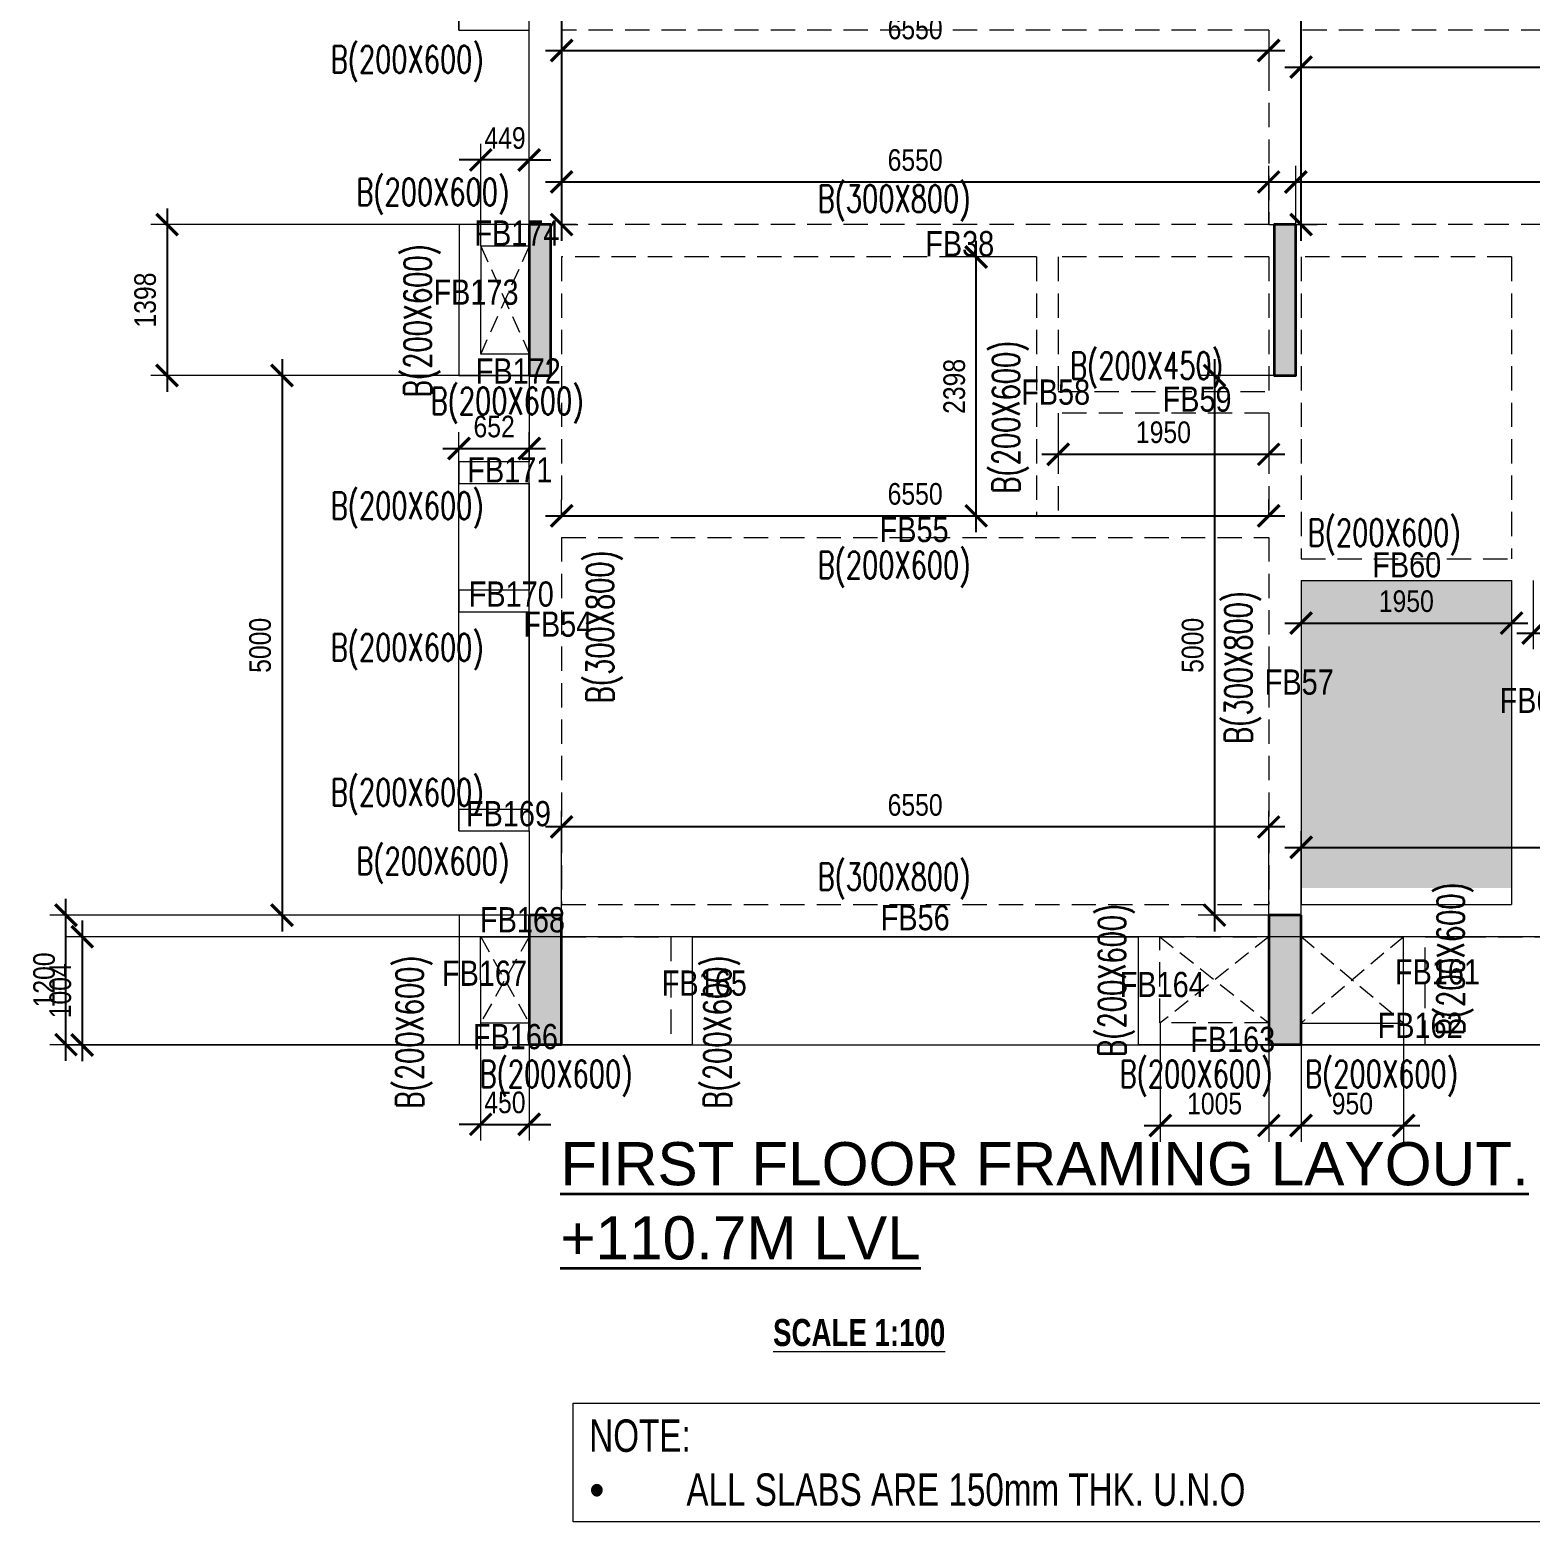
# Model space of a CAD drawing. Header units: millimetres. Extents: x -29 to 59187, y -34 to 22805.
# Drawn here: x -29 to 13875, y -34 to 13789 of the extents above; entities that cross this region are included whole.
import ezdxf

# ---------------------------------------------------------------- set-up
doc = ezdxf.new("R2010")
doc.units = ezdxf.units.MM
doc.linetypes.add('DASHED', pattern=[0.75, 0.5, -0.25])
doc.linetypes.add('HIDDEN', pattern=[9.525, 6.35, -3.175])
doc.layers.get('Defpoints').update_dxf_attribs({"color": 1})
for name, color, linetype, lineweight in [('G-ANNO-TEXT', 7, 'Continuous', 18), ('S-BEAM-IDEN', 2, 'Continuous', 9), ('S-COL HATCH', 8, 'Continuous', 35), ('S-COLS', 6, 'Continuous', 35), ('S-HEADING', 8, 'Continuous', 35), ('S-SUNKEN HATCH', 9, 'Continuous', 35), ('S_FRAMES', 4, 'Continuous', 9), ('STR-CUTOUT', 1, 'Continuous', 13)]:
    doc.layers.add(name, color=color, linetype=linetype, lineweight=lineweight)
doc.styles.add('Dim.s & Anno.(Misc.)', font='ARIALN.TTF')
doc.styles.add('ROMANS', font='romans.shx', dxfattribs={"width": 0.75})
doc.styles.add('SOBHA', font='swisscl.ttf', dxfattribs={"height": 200})
doc.styles.get("Standard").update_dxf_attribs({"font": 'arial.ttf'})
doc.styles.add('Swis721 LtCn BT_2', font='swisscl.ttf', dxfattribs={"height": 244.992296})
doc.dimstyles.new('A-GFC-100', dxfattribs={"dimscale": 100, "dimtxt": 2, "dimasz": 2, "dimexe": 1.5, "dimexo": 0, "dimgap": 1, "dimtad": 1, "dimdec": 0, "dimdsep": 46, "dimtxsty": 'Dim.s & Anno.(Misc.)', "dimblk": 'ARCHTICK', "dimcen": 0, "dimdle": 1.5, "dimclrd": 256, "dimclre": 8, "dimclrt": 6, "dimazin": 2, "dimtfac": 1, "dimtdec": 0, "dimtix": 1, "dimtmove": 2, "dimatfit": 3, "dimfxl": 1, "dimtolj": 1, "dimlwd": -1, "dimlwe": 9, "dimarcsym": 0})

# ---------------------------------------------------------------- blocks, each defined once
blk = doc.blocks.new('A$C3ea4a2f9')
at = {"layer": 'S-COL HATCH'}
h = blk.add_hatch(color=8, dxfattribs=at)
h.dxf.hatch_style = 1
h.paths.add_polyline_path([(200, 7600), (0, 7600), (0, 6200), (200, 6200)])
h = blk.add_hatch(color=8, dxfattribs=at)
h.dxf.hatch_style = 1
h.paths.add_polyline_path([(7101, 7600), (6901, 7600), (6901, 6200), (7101, 6200)])
h = blk.add_hatch(color=8, dxfattribs=at)
h.dxf.hatch_style = 1
h.paths.add_polyline_path([(300, 1200), (0, 1200), (0, 0), (300, 0)])
h = blk.add_hatch(color=8, dxfattribs=at)
h.dxf.hatch_style = 1
h.paths.add_polyline_path([(7151, 1200), (6851, 1200), (6851, 0), (7151, 0)])
at = {"layer": 'S-COLS'}
for points in [[(200, 7600), (0, 7600), (0, 6200), (200, 6200)], [(7101, 7600), (6901, 7600), (6901, 6200), (7101, 6200)], [(300, 1200), (0, 1200), (0, 0), (300, 0)], [(7151, 1200), (6851, 1200), (6851, 0), (7151, 0)]]:
    blk.add_lwpolyline(points, close=True, dxfattribs=at)
blk = doc.blocks.new('COLUMNS FROM LGF')
blk.add_blockref('A$C3ea4a2f9', (715961, -21291))
blk = doc.blocks.new('_ArchTick')
at = {"color": 0, "linetype": 'ByBlock', "const_width": 0.15}
blk.add_lwpolyline([(-0.5, -0.5), (0.5, 0.5)], dxfattribs=at)
blk = doc.blocks.new('*D193')
at = {"transparency": 16777216}
blk.add_line((4895, 20339), (4895, 11836), dxfattribs=at)
at = {"color": 8, "lineweight": 9, "transparency": 16777216}
for p, q in [((4895, 20189), (5045, 20189)), ((4895, 11986), (5045, 11986))]:
    blk.add_line(p, q, dxfattribs=at)
at = {"layer": 'Defpoints', "color": 0, "transparency": 16777216}
for p in [(4895, 20189), (4895, 11986), (4895, 11986)]:
    blk.add_point(p, dxfattribs=at)
at = {"transparency": 16777216, "xscale": 200, "yscale": 200, "zscale": 200}
for p, rotation in [((4895, 20189), 90), ((4895, 11986), 270)]:
    blk.add_blockref('_ArchTick', p, dxfattribs=dict(at, rotation=rotation))
at = {"color": 6, "transparency": 16777216, "insert": (4693, 16087), "char_height": 200, "attachment_point": 5, "rotation": 90, "style": 'Dim.s & Anno.(Misc.)'}
blk.add_mtext('\\A1;8202', dxfattribs=at)
blk = doc.blocks.new('*D149')
at = {"transparency": 16777216}
blk.add_line((11745, 11836), (11745, 20339), dxfattribs=at)
at = {"color": 8, "lineweight": 9, "transparency": 16777216}
for p, q in [((11446, 20189), (11895, 20189)), ((11445, 11986), (11895, 11986))]:
    blk.add_line(p, q, dxfattribs=at)
at = {"layer": 'Defpoints', "color": 0, "transparency": 16777216}
for p in [(11446, 20189), (11745, 20189), (11445, 11986)]:
    blk.add_point(p, dxfattribs=at)
at = {"transparency": 16777216, "xscale": 200, "yscale": 200, "zscale": 200}
for p, rotation in [((11745, 20189), 90), ((11745, 11986), 270)]:
    blk.add_blockref('_ArchTick', p, dxfattribs=dict(at, rotation=rotation))
at = {"color": 6, "transparency": 16777216, "insert": (11543, 16087), "char_height": 200, "attachment_point": 5, "rotation": 90, "style": 'Dim.s & Anno.(Misc.)'}
blk.add_mtext('\\A1;8202', dxfattribs=at)
blk = doc.blocks.new('*D151')
at = {"color": 8, "lineweight": 9, "transparency": 16777216}
for p, q in [((4895, 13788), (4895, 13449)), ((11445, 13788), (11445, 13449))]:
    blk.add_line(p, q, dxfattribs=at)
at = {"transparency": 16777216}
blk.add_line((4745, 13599), (11595, 13599), dxfattribs=at)
at = {"layer": 'Defpoints', "color": 0, "transparency": 16777216}
for p in [(4895, 13788), (11445, 13788), (11445, 13599)]:
    blk.add_point(p, dxfattribs=at)
at = {"transparency": 16777216, "xscale": 200, "yscale": 200, "zscale": 200, "rotation": 180}
blk.add_blockref('_ArchTick', (4895, 13599), dxfattribs=at)
at = {"transparency": 16777216, "xscale": 200, "yscale": 200, "zscale": 200}
blk.add_blockref('_ArchTick', (11445, 13599), dxfattribs=at)
at = {"color": 6, "transparency": 16777216, "insert": (8170, 13802), "char_height": 200, "attachment_point": 5, "style": 'Dim.s & Anno.(Misc.)'}
blk.add_mtext('\\A1;6550', dxfattribs=at)
blk = doc.blocks.new('*D152')
at = {"color": 8, "lineweight": 9, "transparency": 16777216}
for p, q in [((11745, 13788), (11745, 13296)), ((18395, 13788), (18395, 13296))]:
    blk.add_line(p, q, dxfattribs=at)
at = {"transparency": 16777216}
blk.add_line((11595, 13446), (18545, 13446), dxfattribs=at)
at = {"layer": 'Defpoints', "color": 0, "transparency": 16777216}
for p in [(11745, 13788), (18395, 13788), (18395, 13446)]:
    blk.add_point(p, dxfattribs=at)
at = {"transparency": 16777216, "xscale": 200, "yscale": 200, "zscale": 200, "rotation": 180}
blk.add_blockref('_ArchTick', (11745, 13446), dxfattribs=at)
at = {"transparency": 16777216, "xscale": 200, "yscale": 200, "zscale": 200}
blk.add_blockref('_ArchTick', (18395, 13446), dxfattribs=at)
at = {"color": 6, "transparency": 16777216, "insert": (15070, 13648), "char_height": 200, "attachment_point": 5, "style": 'Dim.s & Anno.(Misc.)'}
blk.add_mtext('\\A1;6650', dxfattribs=at)
blk = doc.blocks.new('*D143')
at = {"color": 8, "lineweight": 9, "transparency": 16777216}
for p, q in [((4895, 11986), (4895, 12531)), ((11445, 11986), (11445, 12531))]:
    blk.add_line(p, q, dxfattribs=at)
at = {"transparency": 16777216}
blk.add_line((4745, 12381), (11595, 12381), dxfattribs=at)
at = {"layer": 'Defpoints', "color": 0, "transparency": 16777216}
for p in [(11445, 12381), (4895, 11986), (11445, 11986)]:
    blk.add_point(p, dxfattribs=at)
at = {"transparency": 16777216, "xscale": 200, "yscale": 200, "zscale": 200, "rotation": 180}
blk.add_blockref('_ArchTick', (4895, 12381), dxfattribs=at)
at = {"transparency": 16777216, "xscale": 200, "yscale": 200, "zscale": 200}
blk.add_blockref('_ArchTick', (11445, 12381), dxfattribs=at)
at = {"color": 6, "transparency": 16777216, "insert": (8170, 12583), "char_height": 200, "attachment_point": 5, "style": 'Dim.s & Anno.(Misc.)'}
blk.add_mtext('\\A1;6550', dxfattribs=at)
blk = doc.blocks.new('*D144')
at = {"color": 8, "lineweight": 9, "transparency": 16777216}
for p, q in [((11696, 11986), (11696, 12531)), ((18395, 11986), (18395, 12531))]:
    blk.add_line(p, q, dxfattribs=at)
at = {"transparency": 16777216}
blk.add_line((11546, 12381), (18545, 12381), dxfattribs=at)
at = {"layer": 'Defpoints', "color": 0, "transparency": 16777216}
for p in [(18395, 12381), (11696, 11986), (18395, 11986)]:
    blk.add_point(p, dxfattribs=at)
at = {"transparency": 16777216, "xscale": 200, "yscale": 200, "zscale": 200, "rotation": 180}
blk.add_blockref('_ArchTick', (11696, 12381), dxfattribs=at)
at = {"transparency": 16777216, "xscale": 200, "yscale": 200, "zscale": 200}
blk.add_blockref('_ArchTick', (18395, 12381), dxfattribs=at)
at = {"color": 6, "transparency": 16777216, "insert": (15046, 12583), "char_height": 200, "attachment_point": 5, "style": 'Dim.s & Anno.(Misc.)'}
blk.add_mtext('\\A1;6699', dxfattribs=at)
blk = doc.blocks.new('*D183')
at = {"transparency": 16777216}
blk.add_line((2305, 10738), (2305, 5438), dxfattribs=at)
at = {"color": 8, "lineweight": 9, "transparency": 16777216}
for p, q in [((4595, 10588), (2155, 10588)), ((4595, 5588), (2155, 5588))]:
    blk.add_line(p, q, dxfattribs=at)
at = {"layer": 'Defpoints', "color": 0, "transparency": 16777216}
for p in [(4595, 10588), (2305, 5588), (4595, 5588)]:
    blk.add_point(p, dxfattribs=at)
at = {"transparency": 16777216, "xscale": 200, "yscale": 200, "zscale": 200}
for p, rotation in [((2305, 10588), 90), ((2305, 5588), 270)]:
    blk.add_blockref('_ArchTick', p, dxfattribs=dict(at, rotation=rotation))
at = {"color": 6, "transparency": 16777216, "insert": (2103, 8088), "char_height": 200, "attachment_point": 5, "rotation": 90, "style": 'Dim.s & Anno.(Misc.)'}
blk.add_mtext('\\A1;5000', dxfattribs=at)
blk = doc.blocks.new('*D184')
at = {"color": 8, "lineweight": 9, "transparency": 16777216}
for p, q in [((4895, 5388), (4895, 6555)), ((11445, 5388), (11445, 6555))]:
    blk.add_line(p, q, dxfattribs=at)
at = {"transparency": 16777216}
blk.add_line((11595, 6405), (4745, 6405), dxfattribs=at)
at = {"layer": 'Defpoints', "color": 0, "transparency": 16777216}
for p in [(4895, 6405), (4895, 5388), (11445, 5388)]:
    blk.add_point(p, dxfattribs=at)
at = {"transparency": 16777216, "xscale": 200, "yscale": 200, "zscale": 200, "rotation": 180}
blk.add_blockref('_ArchTick', (4895, 6405), dxfattribs=at)
at = {"transparency": 16777216, "xscale": 200, "yscale": 200, "zscale": 200}
blk.add_blockref('_ArchTick', (11445, 6405), dxfattribs=at)
at = {"color": 6, "transparency": 16777216, "insert": (8170, 6608), "char_height": 200, "attachment_point": 5, "style": 'Dim.s & Anno.(Misc.)'}
blk.add_mtext('\\A1;6550', dxfattribs=at)
blk = doc.blocks.new('*D185')
at = {"transparency": 16777216}
blk.add_line((10943, 10738), (10943, 5438), dxfattribs=at)
at = {"color": 8, "lineweight": 9, "transparency": 16777216}
for p, q in [((11496, 10588), (10793, 10588)), ((11446, 5588), (10793, 5588))]:
    blk.add_line(p, q, dxfattribs=at)
at = {"layer": 'Defpoints', "color": 0, "transparency": 16777216}
for p in [(11496, 10588), (10943, 5588), (11446, 5588)]:
    blk.add_point(p, dxfattribs=at)
at = {"transparency": 16777216, "xscale": 200, "yscale": 200, "zscale": 200}
for p, rotation in [((10943, 10588), 90), ((10943, 5588), 270)]:
    blk.add_blockref('_ArchTick', p, dxfattribs=dict(at, rotation=rotation))
at = {"color": 6, "transparency": 16777216, "insert": (10741, 8088), "char_height": 200, "attachment_point": 5, "rotation": 90, "style": 'Dim.s & Anno.(Misc.)'}
blk.add_mtext('\\A1;5000', dxfattribs=at)
blk = doc.blocks.new('*D239')
at = {"color": 8, "lineweight": 9, "transparency": 16777216}
for p, q in [((4895, 9288), (4895, 9438)), ((11445, 9288), (11445, 9438))]:
    blk.add_line(p, q, dxfattribs=at)
at = {"transparency": 16777216}
blk.add_line((4745, 9288), (11595, 9288), dxfattribs=at)
at = {"layer": 'Defpoints', "color": 0, "transparency": 16777216}
for p in [(4895, 9288), (11445, 9288), (11445, 9288)]:
    blk.add_point(p, dxfattribs=at)
at = {"transparency": 16777216, "xscale": 200, "yscale": 200, "zscale": 200, "rotation": 180}
blk.add_blockref('_ArchTick', (4895, 9288), dxfattribs=at)
at = {"transparency": 16777216, "xscale": 200, "yscale": 200, "zscale": 200}
blk.add_blockref('_ArchTick', (11445, 9288), dxfattribs=at)
at = {"color": 6, "transparency": 16777216, "insert": (8170, 9490), "char_height": 200, "attachment_point": 5, "style": 'Dim.s & Anno.(Misc.)'}
blk.add_mtext('\\A1;6550', dxfattribs=at)
blk = doc.blocks.new('*D240')
at = {"transparency": 16777216}
blk.add_line((8735, 9138), (8735, 11836), dxfattribs=at)
at = {"color": 8, "lineweight": 9, "transparency": 16777216}
for p, q in [((9295, 11686), (8585, 11686)), ((9295, 9288), (8585, 9288))]:
    blk.add_line(p, q, dxfattribs=at)
at = {"layer": 'Defpoints', "color": 0, "transparency": 16777216}
for p in [(8735, 11686), (9295, 11686), (9295, 9288)]:
    blk.add_point(p, dxfattribs=at)
at = {"transparency": 16777216, "xscale": 200, "yscale": 200, "zscale": 200}
for p, rotation in [((8735, 11686), 90), ((8735, 9288), 270)]:
    blk.add_blockref('_ArchTick', p, dxfattribs=dict(at, rotation=rotation))
at = {"color": 6, "transparency": 16777216, "insert": (8533, 10487), "char_height": 200, "attachment_point": 5, "rotation": 90, "style": 'Dim.s & Anno.(Misc.)'}
blk.add_mtext('\\A1;2398', dxfattribs=at)
blk = doc.blocks.new('*D241')
at = {"color": 8, "lineweight": 9, "transparency": 16777216}
for p, q in [((9495, 10238), (9495, 9708)), ((11445, 10238), (11445, 9708))]:
    blk.add_line(p, q, dxfattribs=at)
at = {"transparency": 16777216}
blk.add_line((9345, 9858), (11595, 9858), dxfattribs=at)
at = {"layer": 'Defpoints', "color": 0, "transparency": 16777216}
for p in [(9495, 10238), (11445, 10238), (11445, 9858)]:
    blk.add_point(p, dxfattribs=at)
at = {"transparency": 16777216, "xscale": 200, "yscale": 200, "zscale": 200, "rotation": 180}
blk.add_blockref('_ArchTick', (9495, 9858), dxfattribs=at)
at = {"transparency": 16777216, "xscale": 200, "yscale": 200, "zscale": 200}
blk.add_blockref('_ArchTick', (11445, 9858), dxfattribs=at)
at = {"color": 6, "transparency": 16777216, "insert": (10470, 10061), "char_height": 200, "attachment_point": 5, "style": 'Dim.s & Anno.(Misc.)'}
blk.add_mtext('\\A1;1950', dxfattribs=at)
blk = doc.blocks.new('*D242')
at = {"color": 8, "lineweight": 9, "transparency": 16777216}
for p, q in [((11745, 8688), (11745, 8144)), ((13695, 8688), (13695, 8144))]:
    blk.add_line(p, q, dxfattribs=at)
at = {"transparency": 16777216}
blk.add_line((11595, 8294), (13845, 8294), dxfattribs=at)
at = {"layer": 'Defpoints', "color": 0, "transparency": 16777216}
for p in [(11745, 8688), (13695, 8688), (13695, 8294)]:
    blk.add_point(p, dxfattribs=at)
at = {"transparency": 16777216, "xscale": 200, "yscale": 200, "zscale": 200, "rotation": 180}
blk.add_blockref('_ArchTick', (11745, 8294), dxfattribs=at)
at = {"transparency": 16777216, "xscale": 200, "yscale": 200, "zscale": 200}
blk.add_blockref('_ArchTick', (13695, 8294), dxfattribs=at)
at = {"color": 6, "transparency": 16777216, "insert": (12720, 8496), "char_height": 200, "attachment_point": 5, "style": 'Dim.s & Anno.(Misc.)'}
blk.add_mtext('\\A1;1950', dxfattribs=at)
blk = doc.blocks.new('*D243')
at = {"color": 8, "lineweight": 9, "transparency": 16777216}
for p, q in [((13895, 8688), (13895, 8052)), ((18395, 8688), (18395, 8052))]:
    blk.add_line(p, q, dxfattribs=at)
at = {"transparency": 16777216}
blk.add_line((13745, 8202), (18545, 8202), dxfattribs=at)
at = {"layer": 'Defpoints', "color": 0, "transparency": 16777216}
for p in [(13895, 8688), (18395, 8688), (18395, 8202)]:
    blk.add_point(p, dxfattribs=at)
at = {"transparency": 16777216, "xscale": 200, "yscale": 200, "zscale": 200, "rotation": 180}
blk.add_blockref('_ArchTick', (13895, 8202), dxfattribs=at)
at = {"transparency": 16777216, "xscale": 200, "yscale": 200, "zscale": 200}
blk.add_blockref('_ArchTick', (18395, 8202), dxfattribs=at)
at = {"color": 6, "transparency": 16777216, "insert": (16145, 8404), "char_height": 200, "attachment_point": 5, "style": 'Dim.s & Anno.(Misc.)'}
blk.add_mtext('\\A1;4500', dxfattribs=at)
blk = doc.blocks.new('*D245')
at = {"color": 8, "lineweight": 9, "transparency": 16777216}
for p, q in [((11746, 5588), (11746, 6366)), ((18396, 5588), (18396, 6366))]:
    blk.add_line(p, q, dxfattribs=at)
at = {"transparency": 16777216}
blk.add_line((11596, 6216), (18546, 6216), dxfattribs=at)
at = {"layer": 'Defpoints', "color": 0, "transparency": 16777216}
for p in [(18396, 6216), (11746, 5588), (18396, 5588)]:
    blk.add_point(p, dxfattribs=at)
at = {"transparency": 16777216, "xscale": 200, "yscale": 200, "zscale": 200, "rotation": 180}
blk.add_blockref('_ArchTick', (11746, 6216), dxfattribs=at)
at = {"transparency": 16777216, "xscale": 200, "yscale": 200, "zscale": 200}
blk.add_blockref('_ArchTick', (18396, 6216), dxfattribs=at)
at = {"color": 6, "transparency": 16777216, "insert": (15071, 6418), "char_height": 200, "attachment_point": 5, "style": 'Dim.s & Anno.(Misc.)'}
blk.add_mtext('\\A1;6650', dxfattribs=at)
blk = doc.blocks.new('*D228')
at = {"transparency": 16777216}
blk.add_line((454, 5538), (454, 4235), dxfattribs=at)
at = {"color": 8, "lineweight": 9, "transparency": 16777216}
for p, q in [((21472, 5388), (304, 5388)), ((21472, 4385), (304, 4385))]:
    blk.add_line(p, q, dxfattribs=at)
at = {"layer": 'Defpoints', "color": 0, "transparency": 16777216}
for p in [(21472, 5388), (454, 4385), (21472, 4385)]:
    blk.add_point(p, dxfattribs=at)
at = {"transparency": 16777216, "xscale": 200, "yscale": 200, "zscale": 200}
for p, rotation in [((454, 5388), 90), ((454, 4385), 270)]:
    blk.add_blockref('_ArchTick', p, dxfattribs=dict(at, rotation=rotation))
at = {"color": 6, "transparency": 16777216, "insert": (252, 4887), "char_height": 200, "attachment_point": 5, "rotation": 90, "style": 'Dim.s & Anno.(Misc.)'}
blk.add_mtext('\\A1;1004', dxfattribs=at)
blk = doc.blocks.new('*D231')
at = {"color": 8, "lineweight": 9, "transparency": 16777216}
for p, q in [((11745, 4588), (11745, 3489)), ((12695, 4589), (12695, 3489))]:
    blk.add_line(p, q, dxfattribs=at)
at = {"transparency": 16777216}
blk.add_line((11595, 3639), (12845, 3639), dxfattribs=at)
at = {"layer": 'Defpoints', "color": 0, "transparency": 16777216}
for p in [(11745, 4588), (12695, 4589), (12695, 3639)]:
    blk.add_point(p, dxfattribs=at)
at = {"transparency": 16777216, "xscale": 200, "yscale": 200, "zscale": 200, "rotation": 180}
blk.add_blockref('_ArchTick', (11745, 3639), dxfattribs=at)
at = {"transparency": 16777216, "xscale": 200, "yscale": 200, "zscale": 200}
blk.add_blockref('_ArchTick', (12695, 3639), dxfattribs=at)
at = {"color": 6, "transparency": 16777216, "insert": (12220, 3841), "char_height": 200, "attachment_point": 5, "style": 'Dim.s & Anno.(Misc.)'}
blk.add_mtext('\\A1;950', dxfattribs=at)
blk = doc.blocks.new('*D232')
at = {"color": 8, "lineweight": 9, "transparency": 16777216}
for p, q in [((10441, 4590), (10441, 3489)), ((11446, 4590), (11446, 3489))]:
    blk.add_line(p, q, dxfattribs=at)
at = {"transparency": 16777216}
blk.add_line((10291, 3639), (11596, 3639), dxfattribs=at)
at = {"layer": 'Defpoints', "color": 0, "transparency": 16777216}
for p in [(10441, 4590), (11446, 4590), (11446, 3639)]:
    blk.add_point(p, dxfattribs=at)
at = {"transparency": 16777216, "xscale": 200, "yscale": 200, "zscale": 200, "rotation": 180}
blk.add_blockref('_ArchTick', (10441, 3639), dxfattribs=at)
at = {"transparency": 16777216, "xscale": 200, "yscale": 200, "zscale": 200}
blk.add_blockref('_ArchTick', (11446, 3639), dxfattribs=at)
at = {"color": 6, "transparency": 16777216, "insert": (10944, 3841), "char_height": 200, "attachment_point": 5, "style": 'Dim.s & Anno.(Misc.)'}
blk.add_mtext('\\A1;1005', dxfattribs=at)
blk = doc.blocks.new('*D233')
at = {"color": 8, "lineweight": 9, "transparency": 16777216}
for p, q in [((4145, 4588), (4145, 3500)), ((4595, 4588), (4595, 3500))]:
    blk.add_line(p, q, dxfattribs=at)
at = {"transparency": 16777216}
for p, q in [((4145, 3650), (3945, 3650)), ((4145, 3650), (4595, 3650)), ((4595, 3650), (4795, 3650))]:
    blk.add_line(p, q, dxfattribs=at)
at = {"layer": 'Defpoints', "color": 0, "transparency": 16777216}
for p in [(4145, 4588), (4595, 4588), (4595, 3650)]:
    blk.add_point(p, dxfattribs=at)
at = {"transparency": 16777216, "xscale": 200, "yscale": 200, "zscale": 200}
blk.add_blockref('_ArchTick', (4145, 3650), dxfattribs=at)
at = {"transparency": 16777216, "xscale": 200, "yscale": 200, "zscale": 200, "rotation": 180}
blk.add_blockref('_ArchTick', (4595, 3650), dxfattribs=at)
at = {"color": 6, "transparency": 16777216, "insert": (4370, 3852), "char_height": 200, "attachment_point": 5, "style": 'Dim.s & Anno.(Misc.)'}
blk.add_mtext('\\A1;450', dxfattribs=at)
blk = doc.blocks.new('*D234')
at = {"transparency": 16777216}
blk.add_line((304, 4238), (304, 5738), dxfattribs=at)
at = {"color": 8, "lineweight": 9, "transparency": 16777216}
for p, q in [((3947, 5588), (154, 5588)), ((3947, 4388), (154, 4388))]:
    blk.add_line(p, q, dxfattribs=at)
at = {"layer": 'Defpoints', "color": 0, "transparency": 16777216}
for p in [(304, 5588), (3947, 5588), (3947, 4388)]:
    blk.add_point(p, dxfattribs=at)
at = {"transparency": 16777216, "xscale": 200, "yscale": 200, "zscale": 200}
for p, rotation in [((304, 5588), 90), ((304, 4388), 270)]:
    blk.add_blockref('_ArchTick', p, dxfattribs=dict(at, rotation=rotation))
at = {"color": 6, "transparency": 16777216, "insert": (102, 4988), "char_height": 200, "attachment_point": 5, "rotation": 90, "style": 'Dim.s & Anno.(Misc.)'}
blk.add_mtext('\\A1;1200', dxfattribs=at)
blk = doc.blocks.new('*D235')
at = {"color": 8, "lineweight": 9, "transparency": 16777216}
for p, q in [((3944, 6368), (3944, 10062)), ((4596, 6368), (4596, 10062))]:
    blk.add_line(p, q, dxfattribs=at)
at = {"transparency": 16777216}
blk.add_line((3794, 9912), (4746, 9912), dxfattribs=at)
at = {"layer": 'Defpoints', "color": 0, "transparency": 16777216}
for p in [(4596, 9912), (3944, 6368), (4596, 6368)]:
    blk.add_point(p, dxfattribs=at)
at = {"transparency": 16777216, "xscale": 200, "yscale": 200, "zscale": 200, "rotation": 180}
blk.add_blockref('_ArchTick', (3944, 9912), dxfattribs=at)
at = {"transparency": 16777216, "xscale": 200, "yscale": 200, "zscale": 200}
blk.add_blockref('_ArchTick', (4596, 9912), dxfattribs=at)
at = {"color": 6, "transparency": 16777216, "insert": (4270, 10114), "char_height": 200, "attachment_point": 5, "style": 'Dim.s & Anno.(Misc.)'}
blk.add_mtext('\\A1;652', dxfattribs=at)
blk = doc.blocks.new('*D236')
at = {"transparency": 16777216}
blk.add_line((1240, 12136), (1240, 10438), dxfattribs=at)
at = {"color": 8, "lineweight": 9, "transparency": 16777216}
for p, q in [((3946, 11986), (1090, 11986)), ((3945, 10588), (1090, 10588))]:
    blk.add_line(p, q, dxfattribs=at)
at = {"layer": 'Defpoints', "color": 0, "transparency": 16777216}
for p in [(3946, 11986), (1240, 10588), (3945, 10588)]:
    blk.add_point(p, dxfattribs=at)
at = {"transparency": 16777216, "xscale": 200, "yscale": 200, "zscale": 200}
for p, rotation in [((1240, 11986), 90), ((1240, 10588), 270)]:
    blk.add_blockref('_ArchTick', p, dxfattribs=dict(at, rotation=rotation))
at = {"color": 6, "transparency": 16777216, "insert": (1038, 11287), "char_height": 200, "attachment_point": 5, "rotation": 90, "style": 'Dim.s & Anno.(Misc.)'}
blk.add_mtext('\\A1;1398', dxfattribs=at)
blk = doc.blocks.new('*D237')
at = {"color": 8, "lineweight": 9, "transparency": 16777216}
for p, q in [((4146, 11786), (4146, 12735)), ((4595, 11786), (4595, 12735))]:
    blk.add_line(p, q, dxfattribs=at)
at = {"transparency": 16777216}
for p, q in [((4146, 12585), (3946, 12585)), ((4595, 12585), (4146, 12585)), ((4595, 12585), (4795, 12585))]:
    blk.add_line(p, q, dxfattribs=at)
at = {"layer": 'Defpoints', "color": 0, "transparency": 16777216}
for p in [(4146, 12585), (4146, 11786), (4595, 11786)]:
    blk.add_point(p, dxfattribs=at)
at = {"transparency": 16777216, "xscale": 200, "yscale": 200, "zscale": 200}
blk.add_blockref('_ArchTick', (4146, 12585), dxfattribs=at)
at = {"transparency": 16777216, "xscale": 200, "yscale": 200, "zscale": 200, "rotation": 180}
blk.add_blockref('_ArchTick', (4595, 12585), dxfattribs=at)
at = {"color": 6, "transparency": 16777216, "insert": (4371, 12787), "char_height": 200, "attachment_point": 5, "style": 'Dim.s & Anno.(Misc.)'}
blk.add_mtext('\\A1;449', dxfattribs=at)
blk = doc.blocks.new('*D238')
at = {"color": 8, "lineweight": 9, "transparency": 16777216}
for p, q in [((3944, 13788), (3944, 19041)), ((4595, 13788), (4595, 19041))]:
    blk.add_line(p, q, dxfattribs=at)
at = {"transparency": 16777216}
blk.add_line((3794, 18891), (4745, 18891), dxfattribs=at)
at = {"layer": 'Defpoints', "color": 0, "transparency": 16777216}
for p in [(4595, 18891), (3944, 13788), (4595, 13788)]:
    blk.add_point(p, dxfattribs=at)
at = {"transparency": 16777216, "xscale": 200, "yscale": 200, "zscale": 200, "rotation": 180}
blk.add_blockref('_ArchTick', (3944, 18891), dxfattribs=at)
at = {"transparency": 16777216, "xscale": 200, "yscale": 200, "zscale": 200}
blk.add_blockref('_ArchTick', (4595, 18891), dxfattribs=at)
at = {"color": 6, "transparency": 16777216, "insert": (4270, 19093), "char_height": 200, "attachment_point": 5, "style": 'Dim.s & Anno.(Misc.)'}
blk.add_mtext('\\A1;651', dxfattribs=at)

msp = doc.modelspace()

# ---------------------------------------------------------------- hatches: boundary and pattern name
at = {"layer": 'S-SUNKEN HATCH'}
h = msp.add_hatch(dxfattribs=at)
h.set_pattern_fill('CROSS', color=256, scale=25)
h.set_pattern_definition([(0, (-612405.95, -78297.16), (158.75, 158.75), [79.375, -238.125]), (90, (-612366.26, -78336.84), (-158.75, 158.75), [79.375, -238.125])])
h.paths.add_polyline_path([(9496.5, 17090.5), (11446.5, 17090.5), (11446.5, 19940.4), (9496.5, 19940.4)])
h.paths.add_polyline_path([(11746.5, 17090.5), (13696.5, 17090.5), (13696.5, 19940.4), (11746.5, 19940.4), (11746.5, 19840.6)])
h.paths.add_polyline_path([(13696.5, 8690.5), (11746.5, 8690.5), (11746.5, 5740.4), (11746.5, 5740.4), (11746.5, 5840.5), (13696.5, 5840.5)])
h.paths.add_polyline_path([(20696.5, 19940.4), (18696.5, 19940.4), (18696.5, 17090.5), (20696.5, 17090.5)])
h.paths.add_polyline_path([(31471.4, 17090.5), (33371.5, 17090.5), (33371.5, 19940.4), (31471.4, 19940.4), (31471.4, 19840.6)])
h.paths.add_polyline_path([(33371.5, 8690.5), (31471.4, 8690.5), (31471.4, 5740.4), (31471.5, 5740.4), (31471.5, 5690.5), (33371.5, 5690.5)])
h.paths.add_polyline_path([(42971.5, 5690.5), (44921.5, 5690.5), (44921.5, 8690.5), (42971.5, 8690.5)])
h.paths.add_polyline_path([(44921.5, 19940.4), (42971.5, 19940.4), (42971.5, 17090.5), (44921.5, 17090.5)])
h.paths.add_polyline_path([(45221.5, 17090.5), (47171.5, 17090.5), (47171.5, 19940.4), (45221.5, 19940.4), (45221.5, 19840.5)])

# ---------------------------------------------------------------- linework, layer by layer
at = {"layer": 'S_FRAMES'}
for p, q in [((4595.3, 11986.2), (4595.3, 13788.2)), ((4595.3, 10988.2), (4595.3, 9788.3)), ((4595.3, 9588.3), (4595.3, 8598.3)), ((11745.3, 8688.3), (11745.3, 5688.3)), ((11745.3, 8688.3), (13695.4, 8688.3)), ((13695.4, 8688.3), (13695.4, 5688.3)), ((4595.3, 8398.3), (4595.3, 6568.2)), ((4595.3, 6368.2), (4595.4, 5588.4)), ((4595.3, 5588.4), (3945.3, 5587.7)), ((3946.6, 5588.3), (3946.6, 4388.4)), ((11745.3, 5688.3), (13695.4, 5688.3)), ((4895.3, 5388.3), (4895.3, 4388.4)), ((6106.4, 5388.3), (10236.4, 5388.3)), ((10236.4, 5388.3), (10236.4, 4388.5)), ((11745.3, 5388.3), (12695.3, 5388.3)), ((3946.6, 4388.4), (6106.4, 4388.4)), ((10236.4, 4388.5), (14281.9, 4388.5)), ((11745.3, 4388.4), (11745.3, 4388.5))]:
    msp.add_line(p, q, dxfattribs=at)
at = {"layer": 'S_FRAMES', "linetype": 'DASHED', "ltscale": 450}
for p, q in [((4895.3, 11986.2), (4895.3, 13788.3)), ((11445.3, 13788.3), (4895.3, 13788.3)), ((11445.3, 13788.3), (11445.3, 11986.2)), ((11745.3, 13788.3), (11745.3, 11986.2)), ((18395.3, 13788.3), (11745.3, 13788.3)), ((18395.3, 11986.2), (11745.3, 11986.2)), ((4895.3, 11686.2), (4895.3, 9288.3)), ((9295.3, 11686.2), (9295.3, 9288.3)), ((9495.3, 11686.2), (9495.3, 10438.4)), ((11745.3, 11686.2), (11745.3, 8888.3)), ((13695.4, 11686.2), (11745.3, 11686.2)), ((13695.4, 11686.2), (13695.4, 8888.3)), ((9495.3, 10438.4), (11445.3, 10438.4)), ((9495.3, 10238.4), (9495.3, 9288.3)), ((11445.3, 10238.4), (9495.3, 10238.4)), ((4895.3, 9288.3), (9295.3, 9288.3)), ((9495.3, 9288.3), (11445.3, 9288.3)), ((4895.3, 9088.3), (4895.3, 5688.3)), ((4895.3, 9088.3), (11445.3, 9088.3)), ((11745.3, 8888.3), (13695.4, 8888.3)), ((4895.3, 5688.3), (11445.3, 5688.3)), ((4895.3, 5388.3), (5906.4, 5388.3)), ((5906.4, 5388.3), (5906.4, 4384.7)), ((10436.4, 5388.3), (11445.3, 5388.3)), ((10436.4, 4589.9), (10436.4, 5388.3)), ((12895.3, 5388.3), (14081.9, 5388.3)), ((12895.3, 4388.5), (12895.3, 5388.3)), ((10436.4, 4384.7), (10436.4, 4388.5))]:
    msp.add_line(p, q, dxfattribs=at)
at = {"layer": 'S_FRAMES', "linetype": 'Continuous', "ltscale": 450}
for p, q in [((4595.3, 11786.2), (4595.3, 11188.2)), ((6106.4, 4388.4), (6106.4, 5388.3))]:
    msp.add_line(p, q, dxfattribs=at)
for points in [[(4596, 13988.2), (3944.5, 13988.2), (3944.5, 13788.2), (4596, 13788.2)], [(4595.3, 11786.2), (4145.8, 11786.2), (4145.2, 10788.5), (4595.5, 10788.5)], [(4596, 9788.3), (3944.5, 9788.3), (3944.5, 9588.3), (4596, 9588.3)], [(4596, 8598.3), (3944.5, 8598.3), (3944.5, 8398.3), (4596, 8398.3)], [(4596, 6568.2), (3944.5, 6568.2), (3944.5, 6368.2), (4596, 6368.2)], [(4595.3, 4588.4), (4145.7, 4588.4), (4144.9, 5388.3), (4595.3, 5388.3), (4595.3, 4588.4)]]:
    msp.add_lwpolyline(points, dxfattribs=at)
at = {"layer": 'S_FRAMES'}
for points in [[(4595.3, 11986.2), (3946.1, 11986.2), (3944.6, 10588.5), (4595.3, 10588.5)], [(11745.3, 5388.3), (11745.3, 4588.5), (12695.3, 4588.5), (12695.3, 5388.3)]]:
    msp.add_lwpolyline(points, dxfattribs=at)
at = {"layer": 'S_FRAMES', "linetype": 'DASHED', "ltscale": 450}
for points in [[(11445.3, 11986.2), (4895.3, 11986.2)], [(9295.3, 11686.2), (4895.3, 11686.2)], [(11445.3, 11686.2), (9495.3, 11686.2)], [(11445.3, 11686.2), (11445.3, 10438.4)], [(11445.3, 10238.4), (11445.3, 9288.3)], [(11445.3, 9088.3), (11445.3, 5688.3)], [(11446.1, 4589.9), (10436.4, 4589.9)]]:
    msp.add_lwpolyline(points, dxfattribs=at)
at = {"layer": 'STR-CUTOUT', "color": 1, "linetype": 'HIDDEN', "ltscale": 25}
for p, q in [((4595.4, 11786.2), (4145.5, 10788.5)), ((4146.4, 11786.2), (4594.2, 10792)), ((4594.2, 5388.3), (4145, 4588.3)), ((4145.4, 5388.3), (4594.2, 4588.4)), ((11445.4, 5388.3), (10436.5, 4586.4)), ((10436.5, 5388.3), (11446.2, 4589.9)), ((11744.5, 5390.4), (12695.4, 4588.5)), ((12695.4, 5388.3), (11744.5, 4588.5))]:
    msp.add_line(p, q, dxfattribs=at)

# ---------------------------------------------------------------- block references
at = {"layer": 'S-BEAM-IDEN'}
msp.add_blockref('COLUMNS FROM LGF', (-711365.9, 25679.5), dxfattribs=at)

# ---------------------------------------------------------------- texts
at = {"style": 'Dim.s & Anno.(Misc.)'}
for s, p in [('FB174', (4086.9, 11791.4)), ('FB38', (8263.4, 11692.6)), ('FB173', (3708.3, 11243.6)), ('FB172', (4099.9, 10513.2)), ('FB58', (9152, 10317.7)), ('FB59', (10461.9, 10252.3)), ('FB171', (4021.7, 9596.7)), ('FB55', (7840.9, 9044.3)), ('FB60', (12404.2, 8717.3)), ('FB170', (4034.6, 8446.5)), ('FB54', (4540, 8167.4)), ('FB57', (11408.7, 7631)), ('FB61', (13583.1, 7460.8)), ('FB169', (4008.5, 6411.9)), ('FB168', (4139.1, 5428.9)), ('FB56', (7851, 5448.1)), ('FB167', (3786.6, 4933.3)), ('FB161', (12614.2, 4946.4)), ('FB165', (5822.9, 4842)), ('FB164', (10065.1, 4828.9)), ('FB162', (12453.8, 4450.7)), ('FB166', (4073.8, 4346.4)), ('FB163', (10717.7, 4320.3))]:
    msp.add_text(s, height=233.43, dxfattribs=at).set_placement(p)
at = {"layer": 'G-ANNO-TEXT', "color": 1, "insert": (6854, 1846.4), "char_height": 250, "width": 4617, "attachment_point": 1, "line_spacing_factor": 0.971848, "style": 'Swis721 LtCn BT_2'}
msp.add_mtext('{\\fSwis721 LtCn BT|b1|i0|c0|p34;\\LSCALE 1:100}', dxfattribs=at)
at = {"layer": 'G-ANNO-TEXT', "color": 6, "insert": (5151.4, 513.8), "char_height": 300, "width": 10202.556, "attachment_point": 4, "style": 'SOBHA', "bg_fill": 16, "box_fill_scale": 1.5, "bg_fill_color": 256, "bg_fill_transparency": 0}
msp.add_mtext('NOTE: \\P\\pxi-3,l3,t3;{\\fSymbol|b0|i0|c2|p18;·^I}ALL SLABS ARE 150mm THK. U.N.O', dxfattribs=at)
at = {"layer": 'S-BEAM-IDEN', "color": 1, "style": 'ROMANS', "width": 0.7}
for p in [(2755.4, 13392.4), (2992.5, 12163.1), (3681.1, 10226.2), (2755.4, 9256.1), (11806, 9008), (7265.8, 8707.1), (2755.4, 7943.5), (2755.4, 6601.7), (2992.5, 5963.6), (4134, 3992.6), (10063.4, 3992.6), (11781.6, 3992.6)]:
    msp.add_text('B(200X600)', height=250, dxfattribs=at).set_placement(p)
at = {"layer": 'S-BEAM-IDEN', "color": 3, "style": 'ROMANS', "width": 0.7}
for s, p in [('B(300X800)', (7265.8, 12101.7)), ('B(200X450)', (9604.1, 10554.6)), ('B(300X800)', (7265.8, 5820.3))]:
    msp.add_text(s, height=250, dxfattribs=at).set_placement(p)
at = {"layer": 'S-BEAM-IDEN', "color": 1, "style": 'ROMANS', "width": 0.7}
for p in [(3685.3, 10388.4), (9135.8, 9494.9), (13257, 4476.9), (10119.8, 4277.1), (3611.3, 3798.2), (6461.6, 3798.2)]:
    msp.add_text('B(200X600)', height=250, rotation=90, dxfattribs=at).set_placement(p)
at = {"layer": 'S-BEAM-IDEN', "color": 3, "style": 'ROMANS', "width": 0.7}
for p in [(5375.6, 7552.4), (11289, 7175.3)]:
    msp.add_text('B(300X800)', height=250, rotation=90, dxfattribs=at).set_placement(p)
at = {"layer": 'S-HEADING', "color": 6}
for s, p in [('%%UFIRST FLOOR FRAMING LAYOUT.', (4882.8, 3085.6)), ('%%U+110.7M LVL', (4882.8, 2398.2))]:
    msp.add_text(s, height=400, rotation=359.99719, dxfattribs=at).set_placement(p)

# ---------------------------------------------------------------- dimensions: what is measured, and where the dimension line sits
for base, p1, p2, picture, middle in [((4895.3, 11986.2), (4895.2, 20188.6), (4895.3, 11986.2), '*D193', (4693.2, 16087.4)), ((11745.3, 20188.6), (11445.3, 11986.2), (11446.2, 20188.6), '*D149', (11543.2, 16087.4)), ((1240.2, 10588.5), (3946.1, 11986.2), (3944.6, 10588.5), '*D236', (1038.1, 11287.3)), ((8735.2, 11686.2), (9295.3, 9288.3), (9295.3, 11686.2), '*D240', (8533.1, 10487.2)), ((2304.7, 5588.4), (4595.3, 10588.4), (4595.4, 5588.4), '*D183', (2102.6, 8088.4)), ((10942.8, 5588.3), (11496.1, 10588.4), (11446.1, 5588.3), '*D185', (10740.7, 8088.3)), ((304.2, 5588.4), (3946.6, 4388.4), (3946.6, 5588.4), '*D234', (102, 4988.4)), ((454.2, 4384.7), (21472.4, 5388.3), (21472.4, 4384.7), '*D228', (252, 4886.5))]:
    dim = msp.add_linear_dim(base=base, p1=p1, p2=p2, angle=90, dimstyle='A-GFC-100')
    dim.commit()
    dim.dimension.update_dxf_attribs({"geometry": picture, "text_midpoint": middle})
for base, p1, p2, picture, middle in [((4595.3, 18891.3), (3944.5, 13788.2), (4595.3, 13788.2), '*D238', (4269.9, 19093.4)), ((11445.3, 13599.5), (4895.3, 13788.3), (11445.3, 13788.3), '*D151', (8170.3, 13801.6)), ((18395.3, 13445.6), (11745.3, 13788.3), (18395.3, 13788.3), '*D152', (15070.3, 13647.8)), ((4146.4, 12585.1), (4595.1, 11785.6), (4146.4, 11786.2), '*D237', (4370.8, 12787.2)), ((11445.3, 12380.6), (4895.3, 11986.2), (11445.3, 11986.2), '*D143', (8170.3, 12582.7)), ((18395.3, 12381.4), (11696.1, 11986.2), (18395.3, 11986.2), '*D144', (15045.7, 12583.5)), ((4596.0377, 9911.907), (3944.4776, 6368.1799), (4596.0377, 6368.1799), '*D235', (4270.2576, 10114.0216)), ((11445.3, 9858.4), (9495.3, 10238.4), (11445.3, 10238.4), '*D241', (10470.3, 10060.5)), ((11445.3, 9288.3), (4895.3, 9288.3), (11445.3, 9288.3), '*D239', (8170.3, 9490.4)), ((13695.4, 8293.8), (11745.3, 8688.3), (13695.4, 8688.3), '*D242', (12720.3, 8495.9)), ((18395.3, 8202.1), (13895.4, 8688.3), (18395.3, 8688.3), '*D243', (16145.3, 8404.2)), ((4895.3, 6405.4), (11445.3, 5388.3), (4895.3, 5388.3), '*D184', (8170.3, 6607.5)), ((18396.1, 6216), (11746.1, 5588.3), (18396.1, 5588.3), '*D245', (15071.1, 6418.1)), ((4595.3, 3650.1), (4145, 4588.3), (4595.3, 4588.4), '*D233', (4370.1, 3852.2)), ((11446.2, 3638.7), (10440.9, 4589.9), (11446.2, 4589.9), '*D232', (10943.5, 3840.8)), ((12695.3, 3638.7), (11745.3, 4588.5), (12695.3, 4588.5), '*D231', (12220.3, 3840.8))]:
    dim = msp.add_linear_dim(base=base, p1=p1, p2=p2, dimstyle='A-GFC-100')
    dim.commit()
    dim.dimension.update_dxf_attribs({"geometry": picture, "text_midpoint": middle})

doc.saveas('drawing.dxf')
